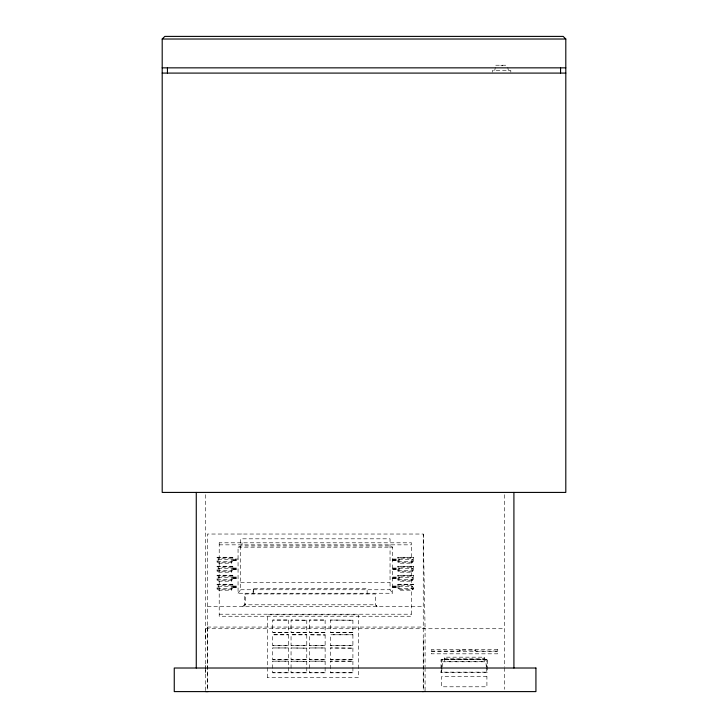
<?xml version="1.0" encoding="UTF-8"?>
<svg xmlns="http://www.w3.org/2000/svg" width="728" height="728" viewBox="0 0 728 728"><rect width="100%" height="100%" fill="white"/><g stroke="black" fill="none" stroke-linecap="round" stroke-linejoin="round"><path stroke-width="0.55" stroke-dasharray="3.64 2.73" d="M205.651 673L205.651 669.951M205.651 668.941L205.651 663.854M205.651 639.23L205.651 628.737L207.471 627.054L423.25 627.054L425.079 628.737L425.079 666.903M238.056 559.049L238.056 547.165L240.677 545.918L390.044 545.918L392.665 547.165L392.665 593.247L238.056 593.247L238.056 559.049L232.814 559.049M238.056 593.247L240.677 589.753L240.677 538.82L390.044 538.82L390.044 589.753L392.665 593.247M242.024 544.844L242.024 542.806M267.467 677.668L267.467 614.787L358.376 614.841L358.376 677.668L267.467 677.613M288.434 661.151L288.434 672.781L272.709 672.781L272.709 661.151L288.434 661.151L272.709 661.151M288.434 647.966L288.434 659.604L272.709 659.604L272.709 647.966L288.434 647.966L272.709 647.966M288.434 634.789L288.434 645.536L272.709 645.536L272.709 634.789L288.434 634.789L272.709 634.789M288.434 620.056L288.434 632.359L272.709 632.359L272.709 620.056L288.434 620.056L272.709 620.056M306.779 661.151L306.779 672.781L291.054 672.781L291.054 661.151L306.779 661.315L291.054 661.151M306.779 647.966L306.779 659.604L291.054 659.604L291.054 647.966L306.779 648.138L291.054 647.966M306.779 634.789L306.779 645.536L291.054 645.536L291.054 634.789L306.779 634.789L291.054 634.789M306.779 620.056L306.779 632.359L291.054 632.359L291.054 620.056L306.779 620.22L291.054 620.056M325.125 661.151L325.125 672.781L309.4 672.781L309.4 661.151L325.125 661.151L309.4 661.151M325.125 647.966L325.125 659.604L309.4 659.604L309.4 647.966L325.125 647.966L309.4 647.966M325.125 634.789L325.125 645.536L309.4 645.536L309.4 634.789L325.125 634.962L309.4 634.789M325.125 620.056L325.125 632.359L309.4 632.359L309.4 620.056L325.125 620.056L309.4 620.056M352.907 661.151L352.907 672.781L330.366 672.781L330.366 661.151L352.907 661.151L330.366 661.151M352.907 647.966L352.907 659.604L330.366 659.604L330.366 647.966L352.907 648.138L330.366 647.966M352.907 634.789L352.907 645.536L330.366 645.536L330.366 634.789L352.907 634.789L330.366 634.789M352.907 620.056L352.907 632.359L330.366 632.359L330.366 620.056L352.907 620.22L330.366 620.056M367.139 593.966L367.13 588.725L253.135 588.725L253.135 593.966M392.665 577.049L397.907 577.049L397.907 580.225L413.631 580.225L413.631 575.247L397.907 575.247L397.907 575.721L413.631 575.721M392.665 568.049L397.907 568.049L397.907 571.225L413.631 571.225L413.631 566.248L397.907 566.248L397.907 566.721L413.631 566.721M392.665 559.049L397.907 559.049L397.907 562.225L413.631 562.225L413.631 557.257L397.907 557.257L397.907 557.73L413.631 557.73M398.953 576.176L398.953 581.19L412.585 581.19L412.585 576.176L398.953 576.176L398.953 578.942M398.953 567.176L398.953 572.19L412.585 572.19L412.585 567.176L398.953 567.176L398.953 569.942M398.953 558.176L398.953 563.199L412.585 563.199L412.585 558.176L398.953 558.176L398.953 560.951M207.471 627.054L207.471 689.898L207.471 534.034L423.25 534.034L423.25 689.898L423.25 637.737M484.156 661.342L484.156 657.175L444.298 657.175L444.298 661.342L484.156 661.342L484.156 659.677M484.156 657.175L484.156 658.831L444.298 658.831M486.304 666.966L485.731 659.213L442.724 659.213L441.022 659.595L441.022 672.708L487.442 672.708L487.442 659.595L441.022 659.595M441.605 669.942L441.022 672.708M441.614 668.85L441.596 659.75L487.442 659.595M442.042 668.004L441.587 672.135L486.868 672.135L487.442 672.708M442.16 666.966L442.724 659.213M431.285 651.06L459.186 651.06L459.295 650.095L475.73 650.095L475.839 651.06L497.752 651.06M494.731 70.47L495.34 67.322M243.834 606.369L245.345 604.795L245.345 593.966M242.815 606.369L244.453 604.795L375.484 604.795L377.059 606.369M459.186 651.06L460.76 650.095M495.75 65.229L507.334 65.229M219.21 544.844L411.511 544.844M238.056 547.165L392.665 547.165M217.09 557.73L232.814 557.73M232.814 559.523L238.056 559.523M392.665 559.523L397.907 559.523L397.907 557.257M218.145 559.595L231.768 559.595M398.953 559.595L412.585 559.595M232.814 560.178L238.056 560.178M392.665 560.178L397.907 560.178M232.814 560.651L238.056 560.651M392.665 560.651L397.907 560.651M217.09 561.752L232.814 561.752M397.907 561.752L413.631 561.752M217.09 566.721L232.814 566.721M232.814 568.049L238.056 568.049M218.145 568.595L231.768 568.595M232.814 568.523L238.056 568.523M392.665 568.523L397.907 568.523L397.907 566.248M398.953 568.595L412.585 568.595M232.814 569.178L238.056 569.178M392.665 569.178L397.907 569.178M232.814 569.651L238.056 569.651M392.665 569.651L397.907 569.651M217.09 570.752L232.814 570.752M397.907 570.752L413.631 570.752M217.09 575.721L232.814 575.721M232.814 577.049L238.056 577.049M218.145 577.595L231.768 577.595M232.814 577.522L238.056 577.522M392.665 577.522L397.907 577.522L397.907 575.247M398.953 577.595L412.585 577.595M232.814 578.168L238.056 578.168M392.665 578.168L397.907 578.168M232.814 578.642L238.056 578.642M392.665 578.642L397.907 578.642M217.09 579.743L232.814 579.743M397.907 579.743L413.631 579.743M240.677 582.646L390.044 582.646M217.09 584.721L232.814 584.721M397.907 584.721L413.631 584.721M232.814 586.049L238.056 586.049M392.665 586.049L397.907 586.049M232.814 586.522L238.056 586.522M392.665 586.522L397.907 586.522M218.145 586.586L231.768 586.586M398.953 586.586L412.585 586.586M232.814 587.168L238.056 587.168M392.665 587.168L397.907 587.168M232.814 587.642L238.056 587.642M392.665 587.642L397.907 587.642M217.09 588.743L232.814 588.743M397.907 588.743L413.631 588.743M240.677 589.753L390.044 589.753M207.471 606.369L423.25 606.369M219.21 614.205L411.511 614.205M205.651 628.737L504.477 628.737M431.285 651.606L497.752 651.606M442.724 661.798L485.731 661.798M241.441 533.97L242.024 534.034M474.265 650.095L475.839 651.06M485.731 659.213L486.868 659.75L486.85 668.85M377.013 606.369L375.439 604.795L375.484 593.966L244.453 593.966L244.453 604.795M507.744 67.322L508.362 70.47M486.413 668.004L486.868 672.135L486.859 669.942M423.25 534.034L425.079 628.737M510.81 72.218L510.81 70.47L492.465 70.47L492.465 72.218M504.477 494.685L504.477 666.903M504.477 667.831L504.477 689.334M502.566 65.229L502.566 65.757L500.991 65.757L500.991 65.229M425.079 667.922L425.079 691.363M352.907 632.359L330.366 632.359M352.907 645.536L330.366 645.536M352.907 659.604L330.366 659.604M352.907 672.781L330.366 672.781M325.125 632.359L309.4 632.359M325.125 645.536L309.4 645.536M325.125 659.604L309.4 659.604M325.125 672.781L309.4 672.781M306.779 632.359L291.054 632.359M306.779 645.536L291.054 645.536M306.779 659.604L291.054 659.604M306.779 672.781L291.054 672.781M288.434 632.359L272.709 632.359M288.434 645.536L272.709 645.536M288.434 659.604L272.709 659.604M288.434 672.781L272.709 672.781M253.326 588.725L253.326 593.966M205.706 494.685L205.706 666.702M205.706 667.831L205.651 691.163M219.21 542.806L219.21 616.243L411.511 616.243L411.511 542.806L219.21 542.806M397.907 584.247L397.907 589.216L413.631 589.216L413.631 584.247L397.907 584.247M398.953 585.166L398.953 590.19L412.585 590.19L412.585 585.166L398.953 585.166M232.814 557.257L217.09 557.257L217.09 562.225L232.814 562.225L232.814 557.257M231.768 558.176L218.145 558.176L218.145 563.199L231.768 563.199L231.768 558.176M232.814 566.248L217.09 566.248L217.09 571.225L232.814 571.225L232.814 566.248M231.768 567.176L218.145 567.176L218.145 572.19L231.768 572.19L231.768 567.176M232.814 575.247L217.09 575.247L217.09 580.225L232.814 580.225L232.814 575.247M231.768 576.176L218.145 576.176L218.145 581.19L231.768 581.19L231.768 576.176M232.814 584.247L217.09 584.247L217.09 589.216L232.814 589.216L232.814 584.247M231.768 585.166L218.145 585.166L218.145 590.19L231.768 590.19L231.768 585.166M497.752 649.576L431.285 649.576L431.285 653.817L497.752 653.817L497.752 649.576M486.914 676.503L441.632 676.503L441.632 686.795L486.914 686.795L486.914 676.503"/><path stroke-width="1.09" d="M205.706 691.6L208.117 691.6M162.198 39.021L164.819 36.4L563.181 36.4L565.802 39.021L565.802 492.419L162.198 492.419L162.198 39.021L565.802 39.021M422.549 691.6L425.079 691.363M162.198 67.85L565.802 67.85M162.198 73.091L565.802 73.091M560.56 67.85L560.56 73.091M513.913 492.419L513.913 668.013M196.269 492.419L196.269 668.013M167.44 67.85L167.44 73.091M535.926 668.013L174.256 668.013L174.256 691.6L535.926 691.6L535.926 668.013"/></g></svg>
